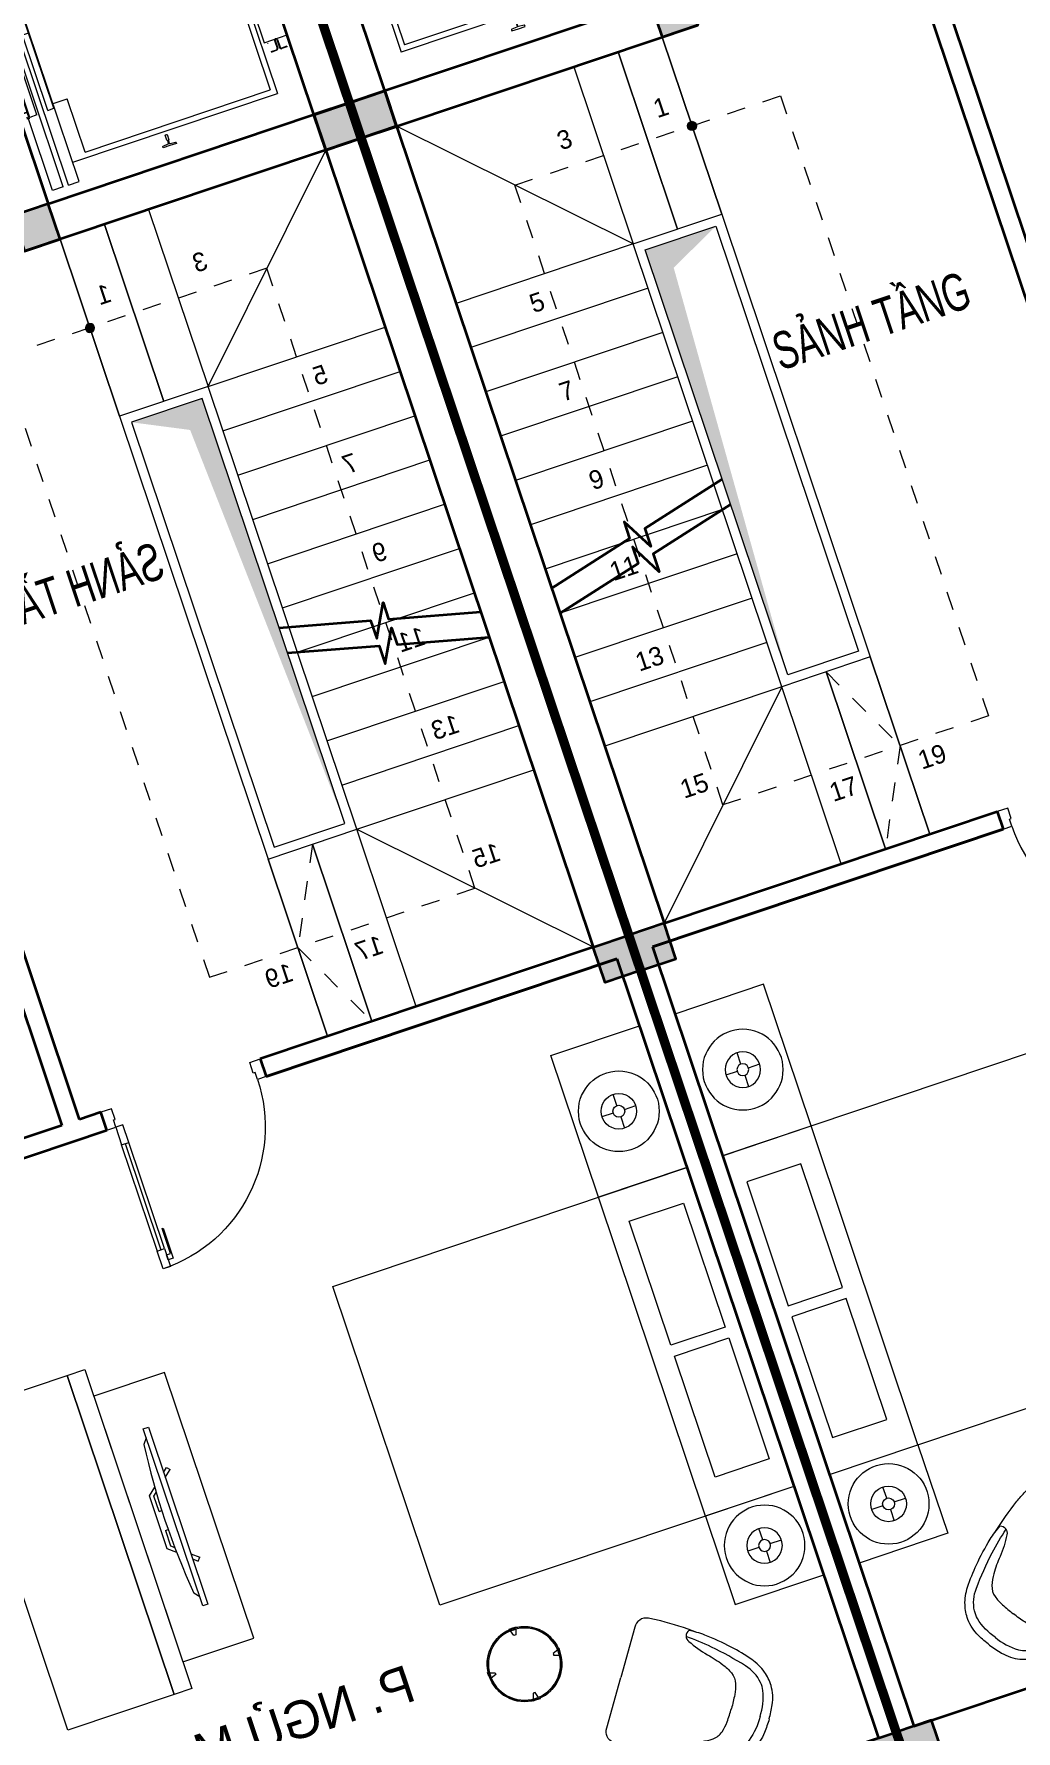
# Model space of a CAD drawing. Header units: metres. Extents: x 568332 to 569219, y 2065964 to 2066430.
# Drawn here: x 568435.89 to 568441.15, y 2065984.76 to 2065993.84 of the extents above; entities that cross this region are included whole.
import ezdxf

# ---------------------------------------------------------------- set-up
doc = ezdxf.new("R2010")
doc.units = ezdxf.units.M
for name, pattern in [('$AUDIT_BAD_LTYPE2', [0]), ('CENTER', [2, 1.25, -0.25, 0.25, -0.25]), ('HIDDEN', [0.375, 0.25, -0.125]), ('HIDDEN2', [0.1875, 0.125, -0.0625])]:
    doc.linetypes.add(name, pattern=pattern)
doc.layers.get('0').update_dxf_attribs({"linetype": 'CONTINUOUS'})
for name, color, linetype, lineweight in [('-CENTER', 143, 'CENTER', 13), ('-CONCRETE', 1, 'CONTINUOUS', 35), ('-DIM', 9, 'CONTINUOUS', 13), ('-DOOR', 137, 'CONTINUOUS', 9), ('-FURNITURE', 46, 'CONTINUOUS', 9), ('-HATCH', 8, 'CONTINUOUS', 5), ('-KH', 143, 'CONTINUOUS', 13), ('-LINE1', 7, 'CONTINUOUS', 18), ('-LINE2', 252, 'CONTINUOUS', 9), ('-STEEL1', 1, 'CONTINUOUS', 35), ('-TEXT', 7, 'CONTINUOUS', 15), ('-WALL', 4, 'CONTINUOUS', 35), ('TEXT25', 2, 'CONTINUOUS', 13)]:
    doc.layers.add(name, color=color, linetype=linetype, lineweight=lineweight)
doc.layers.add('-RANH GIOI LO DAT', color=12, linetype='CONTINUOUS')
doc.layers.add('ChiaLo', color=128, linetype='CENTER')
doc.styles.add('SVN_AVO_thuong', font='')
doc.styles.add('T1', font='', dxfattribs={"height": 200})
doc.styles.get('SVN_AVO_thuong').set_extended_font_data('SVN-Avo')
doc.styles.get('T1').set_extended_font_data('VNgeometric Light')

# ---------------------------------------------------------------- blocks, each defined once
blk = doc.blocks.new('1800X2000')
at = {"layer": '-FURNITURE'}
blk.add_line((325497.3064970744, 17765.29446492715), (325497.3064973904, 19565.2944651944), dxfattribs=at)
for points in [[(323997.3057774993, 19565.2944651944), (325997.3064971831, 19565.2944651944), (325997.3064971831, 17765.29446484288), (323997.3057774993, 17765.29446484288)], [(325612.9490047574, 19390.79434491032), (325919.0064973457, 19390.79434491032), (325919.0064973457, 18691.29434485664), (325612.9490047574, 18691.29434485664)], [(325612.9490046239, 18629.79434491026), (325919.0064972151, 18629.79434491026), (325919.0064972151, 17946.79434485664), (325612.9490046239, 17946.79434485664)]]:
    blk.add_lwpolyline(points, close=True, dxfattribs=at)
blk = doc.blocks.new('XR.MB.LM123$0$tvi 1')
blk.add_lwpolyline([(28.54445810673496, -2.291926648467779e-10), (28.54445810673496, -999.9999999999964), (-7.275957614183426e-12, -1000), (0, 0)], close=True)
for points in [[(28.54445810680045, -50.31958968611434), (52.37372755713295, -80.86315460130209)], [(-24.09820395050338, -235.5599978379832), (-39.09879504836863, -251.7939635238108)], [(0, -284.7849796677438), (-39.09879504836863, -251.7939635238108)], [(0, -255.9952397129928), (-24.09820395050338, -235.5599978379832)], [(69.66229681991535, -315.0836646851385), (111.1934016081432, -350.2927865858655), (111.193401608034, -649.712917566063), (69.68611289083492, -684.9110379843005)], [(89.09002233762294, -445.7449799550195), (89.09002233762294, -359.9578938602899), (70.91298945683957, -344.6203678706661)], [(89.09002233762294, -445.7449799550195), (73.49991829216015, -445.7449799550232)], [(89.09002233768115, -554.2550200447404), (89.09002233773936, -640.0421061392371), (70.91298945678864, -655.3796321293303)], [(89.09002233768115, -554.2550200447404), (73.49991829216015, -554.2550200447404)], [(0, -715.2150203320198), (-39.09879504836863, -748.2060364759491)], [(-24.09820395050338, -764.4400021620095), (-39.09879504836863, -748.2060364759491)], [(0, -744.004760287), (-24.09820395050338, -764.4400021620095)], [(28.54445810674224, -949.680410313882), (52.37372755713295, -919.1368453984578)]]:
    blk.add_lwpolyline(points)
blk.add_arc((-4025.16618952866, -499.9999999999964), 4099.025185406737, 354.1310878512652, 5.868912148527433)
blk = doc.blocks.new('A$C7D524948')
at = {"layer": '-FURNITURE'}
for points in [[(-1.862645149230957e-09, 824.9500000011176, 0.02374928999430728), (-77.15000000130385, 820, 0.1110396266945436), (-175.0999999996275, 786.1500000022352, 0.08516816991690027), (-234.9500000011176, 733.25, 0.08855014736123698), (-281.5499999988824, 649.3499999996275, 0.02790636319614463), (-315.9500000011176, 525.5999999996275, 0.02834164487538841), (-340.4000000022352, 372.8000000007451, 0.04711987010175965), (-341.0999999996275, 283.4000000003725, 0.5135274654112972), (-284.5500000007451, 299.9500000011176, 0.05957759956988055), (-242.5500000026077, 413.6500000003725, -0.03446512451505389), (-213.1500000003725, 507.4499999992549, -0.05927668371543007), (-182.7500000009313, 564.2999999988824, -0.1661460996977688), (-133.4500000011176, 600.4000000003725, -0.0525641271264061), (-75.80000000074506, 611.9500000011176, -0.02855401869774651), (-1.862645149230957e-09, 614.6500000003725, -3.543335205159532)], [(-1.862645149230957e-09, 824.9500000011176, -0.02374928999430728), (77.14999999850988, 820.0000000018626, -0.1110396266945436), (175.0999999986961, 786.1500000003725, -0.08516816991690027), (234.9499999992549, 733.25, -0.08855014736123698), (281.5499999988824, 649.3499999996275, -0.02790636319614463), (315.9500000011176, 525.5999999996275, -0.02834164487538841), (340.3999999985099, 372.8000000007451, -0.04711987010175965), (341.0999999996275, 283.4000000022352, -0.5135274654112972), (284.5500000007451, 299.9499999992549, -0.05957759956988055), (242.5499999988824, 413.6499999985099, 0.03446512451505389), (213.1499999994412, 507.4500000011176, 0.05927668371543007), (182.75, 564.3000000007451, 0.1661460996977688), (133.4499999983236, 600.4000000003725, 0.0525641271264061), (75.79999999888241, 611.9499999992549, 0.02855401869774651), (-1.862645149230957e-09, 614.6500000003725, 3.543335205159532)], [(-0.5500000007450581, 774.1500000003725, 0.1055837687742558), (-137.8000000007451, 751.3000000007451, 0.08397584501256396), (-176, 728.25, 0.1493020227225411), (-241.2000000011176, 626.1999999992549, 0.02490854660583826), (-289.25, 424.1500000003725, 0.02643887537121914), (-306.5679914960638, 278.4068524483591, -0.8863330528017872)], [(-0.5500000007450581, 774.1500000003725, -0.1055837687742558), (136.6999999992549, 751.3000000007451, -0.08397584501256396), (174.8999999985099, 728.2500000018626, -0.1493020227225411), (240.0999999986961, 626.1999999992549, -0.02490854660583826), (288.1499999975786, 424.1500000003725, -0.02643887537121914), (305.467991495505, 278.4068524483591, 0.8863330528017872)], [(-342.8562581948936, 328.1164919566363, 0.02267140514630937), (-350.039135296829, 124.5, 0.01212164544072816), (-345.6391352973878, 57.0500000026077, 0.4055082152921144), (-279.3891352973878, 0), (0, 0)], [(342.8562581939623, 328.1164919547737, -0.02267140514630937), (350.0391352958977, 124.5, -0.01212164544072816), (345.6391352955252, 57.05000000074506, -0.4055082152921144), (279.3891352964565, 0), (0, 0)]]:
    blk.add_lwpolyline(points, format="xyb", dxfattribs=at)
blk = doc.blocks.new('tbl1')
at = {"layer": '-FURNITURE'}
for points in [[(-19.7318235830171, 199.0618887953169), (-20.00000000081491, 202.1778609547764), (19.99999999918509, 202.1778609547764), (19.73182358138729, 199.0618887953169), (-8.149072527885437e-10, 200.1778609545727)], [(-202.1778609555913, -20), (-202.1778609555913, 20), (-199.0618887961609, 19.7318235822022), (-200.1778609553294, 9.313225746154785e-10), (-199.0618887961609, -19.73182358033955)], [(202.1778609539615, -20), (199.0618887945311, -19.73182358033955), (200.1778609537287, 9.313225746154785e-10), (200.2090254699579, 19.83055200098897), (202.1778609539615, 20)], [(19.99999999918509, -202.1778609547764), (-20.00000000081491, -202.1778609547764), (-19.7318235830171, -199.061888795346), (-8.149072527885437e-10, -200.1778609546018), (19.73182358138729, -199.061888795346)]]:
    blk.add_hatch(color=256, dxfattribs=at).paths.add_polyline_path(points, flags=0)
at = {"layer": '-FURNITURE', "flags": 128}
for points in [[(-19.7318235830171, 199.061888795346), (-20.00000000081491, 202.1778609547764), (-8.149072527885437e-10, 202.1778609547764), (19.99999999918509, 202.1778609547764), (19.73182358138729, 199.061888795346)], [(-202.1778609555913, 0), (-202.1778609555913, 20), (-199.0618887961609, 19.7318235822022)], [(202.1778609539615, 0), (202.1778609539615, 20), (199.0618887945311, 19.7318235822022)], [(-19.7318235830171, -199.061888795346), (-20.00000000081491, -202.1778609547764), (-8.149072527885437e-10, -202.1778609547764), (19.99999999918509, -202.1778609547764), (19.73182358138729, -199.061888795346)]]:
    blk.add_lwpolyline(points, dxfattribs=at)
for points in [[(14.99999999918509, 193), (-15.00000000081491, 193), (-5.000000000814907, 163), (-8.149072527885437e-10, 163), (4.999999999185093, 163)], [(-193.0000000008149, -15), (-193.0000000008149, 15), (-163.0000000008149, 5), (-163.0000000008149, 0), (-163.0000000008149, -5)], [(192.9999999991851, -15), (192.9999999991851, 15), (162.9999999991851, 5), (162.9999999991851, 0), (162.9999999991851, -5)], [(14.99999999918509, -193), (-15.00000000081491, -193), (-5.000000000814907, -163), (-8.149072527885437e-10, -163), (4.999999999185093, -163)]]:
    blk.add_lwpolyline(points, close=True, dxfattribs=at)
at = {"layer": '-FURNITURE'}
for radius in [200.0000000000002, 193.0000000000002]:
    blk.add_circle((-8.149072527885437e-10, 0), radius, dxfattribs=at)
for radius, start, end in [(199.9999999999999, 90, 270), (199.9999999999998, 270, 90)]:
    blk.add_arc((0, 0), radius, start, end, dxfattribs=at)
blk = doc.blocks.new('12PLMP12')
at = {"color": 0, "linetype": 'ByBlock'}
for p, q in [((0, 1.25), (0, 3.75)), ((-1.25, 0), (-3.75, 0)), ((1.25, 0), (3.75, 0)), ((0, -1.25), (0, -3.75))]:
    blk.add_line(p, q, dxfattribs=at)
for radius in [8.5, 3.75, 1.25]:
    blk.add_circle((0, 0), radius, dxfattribs=at)
blk = doc.blocks.new('X-5M-DH-2-CORE$0$A$C75E80C28')
at = {"layer": '-LINE2', "linetype": 'Continuous', "ltscale": 2}
for p, q in [((-510.0000099998433, -21.5000000000291), (-510.0000099998579, -50.60000000000582)), ((-506.8000099998899, -21.5000000000291), (-510.0000099998433, -21.5000000000291)), ((-510.0000099998579, -108.5000000000291), (-510.0000099998433, -79.39999999999418)), ((-506.8000099998899, -21.5000000000291), (-506.8000099999044, -50.60000000000582)), ((-506.8000099999044, -108.5000000000291), (-506.8000099998899, -79.39999999999418)), ((-456.2000100000296, -56.79999999998836), (-500.6000099999364, -56.80000000001746)), ((-456.2000100000441, -60), (-500.600009999951, -60.0000000000291)), ((-456.2000100000296, -70), (-500.6000099999364, -70.0000000000291)), ((-456.2000100000296, -73.19999999995343), (-500.6000099999364, -73.19999999998254)), ((-453.2000100000441, -63), (-453.2000100000296, -67)), ((-450.0000099998579, -63), (-450.0000099998433, -67)), ((450.0000100000616, -63), (450.0000100000761, -67)), ((453.200010000015, -63), (453.2000100000296, -67)), ((456.2000100000296, -56.79999999998836), (500.6000100000529, -56.79999999998836)), ((456.200010000015, -60), (500.6000100000383, -60)), ((456.2000100000296, -70), (500.6000100000529, -70)), ((456.2000100000296, -73.19999999995343), (500.6000100000529, -73.19999999995343)), ((506.8000100001227, -21.5), (510.0000100000761, -21.5)), ((506.8000100001227, -21.5), (506.8000100001082, -50.59999999997672)), ((506.8000100001227, -108.5), (506.8000100001227, -79.39999999996508)), ((510.0000100000761, -21.5), (510.0000100000616, -50.59999999997672)), ((510.0000100000761, -108.5), (510.0000100000761, -79.39999999996508)), ((-731.0000002632733, -148.9999999649008), (730.9999997367267, -148.9999999649299)), ((-731.0000002698944, -1304.999999934109), (-731.0000002632733, -148.9999999649008)), ((-700.0000002632733, -178.9999999649008), (699.9999997367267, -178.9999999649299)), ((-700.0000002699089, -1224.999999934109), (-700.0000002632733, -178.9999999649008)), ((-556.8000102631631, -112.4999999912397), (-560.0000102631166, -112.4999999912397)), ((456.800009736864, -112.4999999912397), (460.0000097368174, -112.4999999912397)), ((699.9999997300911, -1224.999999934109), (699.9999997367267, -178.9999999649299)), ((730.9999997301056, -1304.999999934109), (730.9999997367267, -148.9999999649299)), ((-700.0000002699089, -1224.999999934109), (-400.0000002699089, -1224.999999934138)), ((-400.0000002698944, -1304.999999934138), (-400.0000002699089, -1224.999999934138)), ((699.9999997300911, -1224.999999934109), (399.9999997300911, -1224.999999934109)), ((399.9999997301056, -1304.999999934109), (399.9999997300911, -1224.999999934109)), ((839.9999997301056, -1304.999999934109), (-840.0000002698944, -1304.999999934109)), ((-840.0000002698944, -1364.999999934109), (-840.0000002698944, -1304.999999934109)), ((424.9999997301056, -1308.999999934109), (-425.0000002698944, -1308.999999934109)), ((-425.0000002699089, -1342.999999934109), (-425.0000002698944, -1308.999999934109)), ((424.9999997300911, -1342.999999934109), (-425.0000002699089, -1342.999999934109)), ((-2.6989437174052e-07, -1308.999999934109), (-2.699089236557484e-07, -1342.999999934109)), ((424.9999997300911, -1342.999999934109), (424.9999997301056, -1308.999999934109)), ((839.9999997301056, -1364.999999934109), (839.9999997301056, -1304.999999934109)), ((839.9999997301056, -1364.999999934109), (-840.0000002698944, -1364.999999934109)), ((839.9999997301056, -1394.999999934109), (-840.0000002698944, -1394.999999934109)), ((-840.0000002698944, -1394.999999934109), (-840.0000002698944, -1454.999999934109)), ((-435.0000002698944, -1449.999999934109), (-435.0000002699089, -1459.999999934109)), ((-435.0000002698944, -1449.999999934109), (-400.0000002698944, -1449.999999934138)), ((-433.4000002698012, -1451.599999934086), (-433.4000002698012, -1458.399999934074)), ((-433.4000002698012, -1451.599999934086), (-401.6000002697547, -1451.599999934086)), ((429.9999997300911, -1405.999999934138), (-430.0000002699089, -1405.999999934109)), ((-430.0000002699089, -1405.999999934109), (-430.0000002698944, -1445.999999934109)), ((429.9999997301056, -1445.999999934138), (-430.0000002698944, -1445.999999934109)), ((-401.6000002697547, -1451.599999934086), (-401.6000002697256, -1498.399999934074)), ((399.9999997301056, -1449.999999934109), (-400.0000002698944, -1449.999999934138)), ((-400.0000002698944, -1449.999999934138), (-400.0000002698653, -1499.999999934138)), ((-2.699089236557484e-07, -1405.999999934109), (-2.6989437174052e-07, -1445.999999934109)), ((399.9999997301056, -1449.999999934109), (399.9999997301347, -1499.999999934109)), ((434.9999997301056, -1449.999999934109), (399.9999997301056, -1449.999999934109)), ((401.5999997301988, -1451.599999934086), (401.5999997302279, -1498.399999934074)), ((433.3999997302453, -1451.599999934086), (401.5999997301988, -1451.599999934086)), ((429.9999997300911, -1405.999999934138), (429.9999997301056, -1445.999999934138)), ((433.3999997302453, -1451.599999934086), (433.3999997302453, -1458.399999934074)), ((434.9999997301056, -1449.999999934109), (434.9999997301056, -1459.999999934109)), ((839.9999997301056, -1394.999999934109), (839.9999997301056, -1454.999999934109)), ((-840.0000002698944, -1454.999999934109), (-435.0000002698944, -1454.999999934109)), ((-435.0000002699089, -1459.999999934109), (-425.0000002699089, -1459.999999934109)), ((-435.0000002698653, -1489.999999934109), (-435.0000002698653, -1499.999999934109)), ((-435.0000002698653, -1489.999999934109), (-425.0000002698653, -1489.999999934109)), ((-435.0000002698653, -1499.999999934109), (-400.0000002698653, -1499.999999934138)), ((-433.4000002698012, -1458.399999934074), (-425.0000002698944, -1458.399999934074)), ((-433.4000002697721, -1491.599999934086), (-433.4000002697721, -1498.399999934074)), ((-433.4000002697721, -1491.599999934086), (-425.0000002698653, -1491.599999934086)), ((-433.4000002697721, -1498.399999934074), (-401.6000002697256, -1498.399999934074)), ((-425.0000002698944, -1458.399999934074), (-425.0000002699089, -1459.999999934109)), ((-425.0000002698653, -1489.999999934109), (-425.0000002698653, -1491.599999934086)), ((434.9999997301347, -1499.999999934109), (399.9999997301347, -1499.999999934109)), ((433.3999997302744, -1498.399999934074), (401.5999997302279, -1498.399999934074)), ((433.3999997302453, -1458.399999934074), (424.9999997301056, -1458.399999934074)), ((424.9999997301056, -1458.399999934074), (424.9999997301056, -1459.999999934109)), ((434.9999997301056, -1459.999999934109), (424.9999997301056, -1459.999999934109)), ((424.9999997301347, -1489.999999934109), (424.9999997301347, -1491.599999934086)), ((434.9999997301347, -1489.999999934109), (424.9999997301347, -1489.999999934109)), ((433.3999997302744, -1491.599999934086), (424.9999997301347, -1491.599999934086)), ((433.3999997302744, -1491.599999934086), (433.3999997302744, -1498.399999934074)), ((839.9999997301056, -1454.999999934109), (434.9999997301056, -1454.999999934109)), ((434.9999997301347, -1489.999999934109), (434.9999997301347, -1499.999999934109))]:
    blk.add_line(p, q, dxfattribs=at)
for points in [[(-450.0000000000146, 0), (-450, -130), (450, -130), (449.9999999999854, 0)], [(-200, -29), (200.0000000001164, -29), (200.0000000001164, -101), (-200, -101)], [(-36.0000002632587, -583.9999999649008), (35.9999997367413, -583.9999999649008), (35.99999973675585, -983.9999999649008), (-36.00000026324415, -983.9999999649008)]]:
    blk.add_lwpolyline(points, close=True, dxfattribs=at)
for points in [[(-780.0000002632587, -788.9999999649008), (-751.0000002632587, -788.9999999649299, 0.414213562373095), (-750.0000002632733, -787.9999999649008), (-750.0000002632587, -783.9999999649008), (-750.0000002632587, -779.9999999649008, 0.414213562373095), (-751.0000002632733, -778.9999999649299), (-780.0000002632733, -778.9999999649881, -0.2569775838576673), (-784.1207396915852, -781.9399999648449), (-797.9000002631656, -781.939999964874, -0.414213562373095), (-800.9000002631656, -778.939999964874), (-804.0000002632587, -749.4999999649008, 0.414213562373095), (-807.0000002632587, -746.4999999649008), (-812.0000002632587, -746.4999999649008), (-812.0000002632587, -783.9999999649008), (-812.0000002632587, -821.4999999649008), (-807.0000002632587, -821.4999999649008, 0.414213562373095), (-804.0000002632587, -818.4999999649008), (-800.9000002631656, -789.0599999648693, -0.414213562373095), (-797.9000002631656, -786.0599999648693), (-784.1207396915852, -786.0599999648402, -0.2569775838576673), (-780.0000002632587, -788.9999999647553)], [(779.9999997367413, -788.9999999649299), (750.9999997367413, -788.9999999649008, -0.414213562373095), (749.9999997367267, -787.9999999649299), (749.9999997367413, -783.9999999649299), (749.9999997367413, -779.9999999649299, -0.414213562373095), (750.9999997367267, -778.9999999649008), (779.9999997368432, -778.9999999650172, 0.2569775838576673), (784.1207391653006, -781.939999964874), (797.899999736881, -781.9399999648449, 0.414213562373095), (800.899999736881, -778.9399999648449), (803.9999997367413, -749.4999999649008, -0.414213562373095), (806.9999997367413, -746.4999999649008), (811.9999997367413, -746.4999999649008), (811.9999997367413, -783.9999999649008), (811.9999997367413, -821.4999999649008), (806.9999997367413, -821.4999999649008, -0.414213562373095), (803.9999997367413, -818.4999999649008), (800.899999736881, -789.0599999648402, 0.414213562373095), (797.899999736881, -786.0599999648402), (784.1207391653006, -786.0599999648693, 0.2569775838576672), (779.9999997368577, -788.9999999647844)]]:
    blk.add_lwpolyline(points, format="xyb", dxfattribs=at)
for centre, radius, start, end in [((-500.600009999951, -50.60000000000582), 9.400000000001475, 180, 270), ((-500.6000099999364, -79.39999999999418), 9.399999999997844, 90, 180), ((-500.600009999951, -50.60000000000582), 6.200000000004374, 180, 270), ((-500.6000099999364, -79.39999999999418), 6.19999999999734, 90, 180), ((-456.2000100000441, -63), 6.19999999999713, 0, 90), ((-456.2000100000441, -63), 3.000000000000045, 0, 90), ((-456.2000100000296, -67), 6.20000000000076, 270, 0), ((-456.2000100000296, -67), 2.999999999999834, 270, 0), ((456.200010000015, -63), 6.19999999999713, 90, 180), ((456.2000100000296, -67), 6.20000000000076, 180, 270), ((456.200010000015, -63), 3.000000000000045, 90, 180), ((456.2000100000296, -67), 2.999999999999834, 180, 270), ((500.6000100000383, -50.59999999997672), 6.200000000004374, 270, 0), ((500.6000100000383, -50.59999999997672), 9.400000000001475, 270, 0), ((500.6000100000529, -79.39999999996508), 9.399999999997844, 0, 90), ((500.6000100000529, -79.39999999996508), 6.19999999999734, 0, 90)]:
    blk.add_arc(centre, radius, start, end, dxfattribs=at)
blk = doc.blocks.new('A$C5C575821')
at = {"layer": '-CONCRETE'}
h = blk.add_hatch(color=256, dxfattribs=at)
h.dxf.hatch_style = 1
h.paths.add_polyline_path([(-0.00237559899687767, 200.0000000000146), (-0.00237559899687767, 1.455191522836685e-11), (199.9976244010031, 1.455191522836685e-11), (199.9976244010031, 200.0000000000146)])
blk.add_lwpolyline([(-0.00237559899687767, 1.455191522836685e-11), (199.9976244010031, 1.455191522836685e-11), (199.9976244010031, 200.0000000000146), (-0.00237559899687767, 200.0000000000146)], close=True, dxfattribs=at)
blk = doc.blocks.new('A$C3F71457E')
at = {"layer": '-CONCRETE'}
blk.add_lwpolyline([(-8.760252967476845e-09, -100.0000002632005), (0, 400), (-1500, 400.0000000000582), (-1500.00000001755, -1399.999999999942), (-1.754960976541042e-08, -1400), (-7.895869202911854e-08, -900.0000002632005), (199.9999999912397, -900.0000002982852), (199.9999999824504, -1600), (-1700.00000001755, -1600), (-1700, 600), (200, 600), (199.9999999912397, -100.0000002982852), (6.140908226370811e-08, -100.0000002632005)], dxfattribs=at)
at = {"layer": '-LINE1'}
blk.add_line((-7.895869202911854e-08, -900.0000002632005), (-8.760252967476845e-09, -100.0000002632005), dxfattribs=at)
at = {"layer": '-WALL'}
for p in [(-1699.997624401003, 399.9999999999854), (0.00237559899687767, 399.9999999999854), (-1699.997624401081, -1599.999999999959), (0.002375601565972829, -1600.000000021305)]:
    blk.add_blockref('A$C5C575821', p, dxfattribs=at)
at = {"color": 2, "rotation": 90}
blk.add_blockref('X-5M-DH-2-CORE$0$A$C75E80C28', (-1500.00000000876, -499.9999999999418), dxfattribs=at)
blk = doc.blocks.new('*U149')
at = {"linetype": '$AUDIT_BAD_LTYPE2'}
for p, q in [((70, 100), (70, 699.9999999999982)), ((90, 699.9999999999982), (90, 100))]:
    blk.add_line(p, q, dxfattribs=at)
for points in [[(50, 699.9999999999982), (90, 699.9999999999982), (90, 799.9999999999982), (50, 799.9999999999982), (50, 699.9999999999982)], [(50, 702.9059272893337), (50, 100)], [(50, 100), (90, 100), (90, 0), (50, 0), (50, 100)]]:
    blk.add_lwpolyline(points)
for points in [[(118.2698876160139, 594.5156181119073), (118.2698876160139, 764.1349438079906), (90, 764.1349438079906), (90, 735.8650561920058), (112.6159100928053, 735.8650561920058), (112.6159100928053, 594.5156181119073)], [(0, 0), (50, 0), (50, -40), (60, -40), (60, -99.99999999999272), (0, -99.99999999999272)], [(899.9999999999982, 1.3252863207713e-28), (849.9999999999982, 1.3252863207713e-28), (849.9999999999982, -40.00000000000001), (839.9999999999982, -40.00000000000001), (839.9999999999982, -99.99999999999272), (899.9999999999982, -99.99999999999272)]]:
    blk.add_lwpolyline(points, close=True)
at = {"linetype": '$AUDIT_BAD_LTYPE2', "ltscale": 0.3}
blk.add_arc((50, 0), 799.9999999999982, 0, 90, dxfattribs=at)
blk = doc.blocks.new('TRUC M4')
at = {"layer": '-WALL'}
for p in [(-200.007142958144, 8999.88374196054), (-199.9977685408085, 4299.809166678519), (-199.9976244010031, -200.0000000000146)]:
    blk.add_blockref('A$C5C575821', p, dxfattribs=at)
blk = doc.blocks.new('M4- T3')
at = {"layer": '-HATCH', "true_color": 0x8c8896}
h = blk.add_hatch(color=252, dxfattribs=at)
h.dxf.hatch_style = 1
edge = h.paths.add_edge_path()
edge.add_arc((718472.3638870139, 40239.92544606647), 24.62566289535607, 0, 360)
h = blk.add_hatch(color=252, dxfattribs=at)
h.dxf.hatch_style = 1
h.paths.add_polyline_path([(718422.3638870139, 39690.63031008378), (718022.6484042627, 39690.63031008378), (718022.6484042627, 37290.6303100839), (718137.6937476941, 39551.71915671001)])
at = {"layer": '-FURNITURE'}
for points in [[(716872.671278632, 35762.06039203522), (716872.6712783822, 34962.0603923422), (717372.6712783822, 34962.06039225443), (717372.671278632, 35762.06039194744)], [(720372.618291185, 34962.06039211251), (720272.6182908004, 34962.06039211251), (720272.6182908004, 33162.06039176443), (720372.618291185, 33162.06039176443)], [(720372.6182908004, 33162.06039174464), (720972.6188841413, 33162.06039174464), (720972.6188841413, 34962.06039211251), (720372.6182908004, 34962.06039211251)], [(719872.6176977402, 33312.36605871624), (719872.6176982485, 34812.09044536161), (720272.6182912048, 34812.09044529141), (720272.6182906965, 33312.36605864616)], [(716872.671278632, 32662.0473003573), (716872.6712783822, 33162.06039128899), (717372.6712783822, 33162.06039137665), (717372.671278632, 32662.04730044508)]]:
    blk.add_lwpolyline(points, close=True, dxfattribs=at)
at = {"layer": '-KH', "linetype": 'HIDDEN2', "ltscale": 5}
blk.add_lwpolyline([(718972.3638870139, 36741.25006676912), (717472.6484042627, 36741.25006676912), (717472.6484042627, 40241.25006676889), (718972.3638870139, 40241.25006676889)], close=True, dxfattribs=at)
blk.add_lwpolyline([(718222.5061456382, 37241.25006676912), (718472.3638870139, 36741.25006676912), (718222.5061456382, 36241.25006676912)], dxfattribs=at)
at = {"layer": '-KH'}
blk.add_circle((718472.3638870139, 40239.92544606647), 24.62566289535607, dxfattribs=at)
at = {"layer": '-LINE1'}
for p, q in [((717972.6484042627, 39741.25006676889), (716972.6685261521, 40741.25006676889)), ((717972.6484042627, 40741.25006676889), (717972.6484042627, 39741.25006676889)), ((718222.5061456382, 39741.25006676889), (718222.5061456382, 40741.25006676889)), ((718222.5061456382, 40741.25006676889), (718222.5061456382, 39741.25006676889)), ((718472.3638870139, 39741.25006676889), (718472.3638870139, 40741.25006676889)), ((718472.3638870139, 40741.25006676889), (718472.3638870136, 39741.25006676889)), ((717972.6484042627, 36241.25006676912), (717972.6484042627, 37241.25006676912)), ((718222.5061456382, 37241.25006676912), (718222.5061456382, 36241.25006676912)), ((718222.5061456382, 36241.25006676912), (718222.5061456382, 37241.25006676912)), ((718472.3638870139, 37241.25006676912), (718472.3638870139, 36241.25006676912)), ((718472.3638870139, 36241.25006676912), (718472.3638870136, 37241.250066769))]:
    blk.add_line(p, q, dxfattribs=at)
at = {"layer": '-LINE1', "lineweight": 18}
for p, q in [((717972.6484042627, 39741.25006676889), (716972.6190545058, 39741.25006676889)), ((717972.6484042625, 39491.250066769), (716972.6190545056, 39491.250066769)), ((717972.648404263, 39241.250066769), (716972.6190545061, 39241.250066769)), ((717972.648404263, 38991.250066769), (716972.6190545061, 38991.250066769)), ((717972.648404263, 38741.250066769), (716972.6190545061, 38741.250066769)), ((717972.648404263, 38491.250066769), (716972.6190545061, 38491.250066769)), ((717972.648404263, 38241.250066769), (716972.6190545061, 38241.250066769)), ((717972.6484042623, 37991.250066769), (716972.6190545054, 37991.250066769)), ((717972.6484042627, 37741.250066769), (716972.6190545058, 37741.250066769)), ((717972.6484042623, 37491.250066769), (716972.6190545054, 37491.250066769)), ((717972.6484042627, 37241.25006676912), (716972.6190545058, 37241.25006676912)), ((717972.6484042627, 37241.25006676912), (716972.6685261454, 36241.25006676912))]:
    blk.add_line(p, q, dxfattribs=at)
at = {"layer": '-LINE1'}
for points in [[(718472.3638870139, 37241.25006676912), (717972.6484042627, 37241.25006676912), (717972.6484042627, 39741.25006676889), (718472.3638870139, 39741.25006676889)], [(718422.3638870139, 37291.25006676912), (718022.6484042627, 37291.25006676912), (718022.6484042627, 39691.25006676889), (718422.3638870139, 39691.25006676889)]]:
    blk.add_lwpolyline(points, close=True, dxfattribs=at)
at = {"layer": '-RANH GIOI LO DAT', "linetype": 'HIDDEN', "ltscale": 10, "const_width": 50}
blk.add_lwpolyline([(716772.6383235147, 48540.98193657298), (722772.6145765688, 48540.98193657286), (722772.6636013242, 28541.00532258167), (716772.6873482702, 28541.00532258167)], close=True, dxfattribs=at)
at = {"layer": '-WALL'}
for p, q in [((719872.5191807786, 36240.63030995608), (719872.5191807905, 42841.25006676854)), ((716772.7450527956, 31540.69149495072), (716772.7450528115, 40741.25006676854)), ((716972.6685261521, 40741.25006676889), (716972.6685261454, 36240.6303102435)), ((719972.4453708681, 40341.25009818694), (719972.4480765283, 36240.6303092095)), ((716972.6685261454, 36240.6303102435), (718852.5126632021, 36240.63030996865)), ((718852.5126632021, 36240.63030996865), (718852.5126632196, 36140.63030926154)), ((719752.5126631942, 36140.63030853185), (719752.5126632117, 36240.63030926154)), ((719752.5126632117, 36240.63030926154), (719872.5191807786, 36240.63030995608)), ((719972.4480765283, 36240.6303092095), (721022.4511023043, 36240.63030919274)), ((716872.6685261519, 36140.63030997587), (718852.5026588845, 36140.63030997296)), ((718852.5126632196, 36140.63030926154), (716872.6685261452, 36140.63031025817)), ((716872.6685261452, 36140.63031025817), (716872.668526137, 31740.69149495072)), ((721022.4511022868, 36140.63031322083), (719752.5126631942, 36140.63030853185)), ((716872.668526137, 31740.69149495072), (717772.7450527959, 31740.69149495072))]:
    blk.add_line(p, q, dxfattribs=at)
for points in [[(718022.6978759039, 38395.66168363583), (717546.3614401245, 38276.58106967788), (717546.3614401245, 38175.31536644981), (717453.0104896533, 38346.97041667071), (717453.0104896533, 38253.24401699698), (716972.668526148, 38133.16205049695)], [(718022.6978759039, 38253.74969990789), (717546.3614401245, 38134.66908594994), (717546.3614401245, 38033.40338272187), (717453.0104896533, 38205.05843294277), (717453.0104896533, 38111.33203326903), (716972.668526148, 37991.250066769)]]:
    blk.add_lwpolyline(points, dxfattribs=at)
at = {"layer": '-DIM', "xscale": -1, "rotation": 359.9999999899488}
blk.add_blockref('1800X2000', (1042869.977772024, 15396.76586995907), dxfattribs=at)
at = {"layer": '-DOOR', "rotation": 180}
blk.add_blockref('*U149', (719752.5126632052, 36140.63030851788), dxfattribs=at)
at = {"layer": '-FURNITURE', "extrusion": (0, 0, -1), "xscale": 25.40000000037255, "yscale": 25.40000000037255, "zscale": -25.40000000037254, "rotation": 270}
blk.add_blockref('12PLMP12', (-717122.671278632, 35364.02159718719), dxfattribs=at)
at = {"layer": '-FURNITURE', "extrusion": (0, 0, -1), "rotation": 179.9963102775916}
blk.add_blockref('XR.MB.LM123$0$tvi 1', (-720048.1001114091, 33562.21824031863), dxfattribs=at)
at = {"layer": '-FURNITURE', "xscale": 25.40000000083849, "yscale": 25.40000000083849, "zscale": 25.40000000083849, "rotation": 90.00000002731056}
blk.add_blockref('12PLMP12', (717122.6712792392, 32912.05384588933), dxfattribs=at)
at = {"layer": '-FURNITURE', "rotation": 124.1219197484613}
blk.add_blockref('A$C7D524948', (718077.4618980268, 32486.56401073262), dxfattribs=at)
at = {"layer": '-STEEL1'}
blk.add_blockref('TRUC M4', (716972.3912198066, 31740.84808886312), dxfattribs=at)
at = {"layer": '-WALL', "xscale": -1, "rotation": 180}
blk.add_blockref('A$C3F71457E', (718472.7450528115, 41341.25006676854), dxfattribs=at)
at = {"layer": '-WALL'}
blk.add_blockref('tbl1', (718542.8829090591, 32719.05723422677), dxfattribs=at)
at = {"layer": '-TEXT', "style": 'T1'}
for s, p in [('3', (717764.8947535774, 40338.6286710883)), ('1', (718308.5182990797, 40337.87754640185)), ('5', (717348.0020864937, 39559.46647877251)), ('7', (717348.0020864937, 39059.46647877251)), ('9', (717348.0020864937, 38559.46647877251)), ('11', (717298.1794538351, 38062.78470248128)), ('13', (717274.9452282279, 37559.46647877251)), ('15', (717285.7451272253, 36838.50967921798)), ('17', (718037.6687286487, 36567.68199340468)), ('19', (718542.0748519821, 36580.96517411566))]:
    blk.add_text(s, height=100, rotation=359.9999999899487, dxfattribs=at).set_placement(p)
at = {"layer": 'TEXT25', "style": 'SVN_AVO_thuong', "width": 0.7}
blk.add_text('SẢNH TẦNG', height=200, rotation=359.9999999899488, dxfattribs=at).set_placement((718504.5498317538, 38846.17124305379))
at = {"layer": 'TEXT25', "style": 'SVN_AVO_thuong'}
blk.add_text('P. NGỦ MASTER', height=200, rotation=359.9999999899488, dxfattribs=at).set_placement((719144.190639803, 32720.04085550671))

msp = doc.modelspace()

# ---------------------------------------------------------------- linework, layer by layer
at = {"layer": 'ChiaLo', "ltscale": 5}
msp.add_lwpolyline([(568435.1619317097, 2066000.677459876), (568441.5250773503, 2065981.716676933)], dxfattribs=at)

# ---------------------------------------------------------------- next in the draw order: block references
at = {"layer": '-CENTER', "color": 2, "true_color": 0xf1eb1f, "xscale": -0.001, "yscale": 0.001, "zscale": 0.001, "rotation": 18.55149990383196}
msp.add_blockref('M4- T3', (569130.133931002, 2066182.704786288), dxfattribs=at)

# ---------------------------------------------------------------- next in the draw order: block references
at = {"layer": '-CENTER', "color": 2, "true_color": 0xf1eb1f, "xscale": 0.001, "yscale": 0.001, "zscale": 0.001, "rotation": 18.55149973248752}
msp.add_blockref('M4- T3', (567771.0785535196, 2065726.61247352), dxfattribs=at)

doc.saveas('drawing.dxf')
